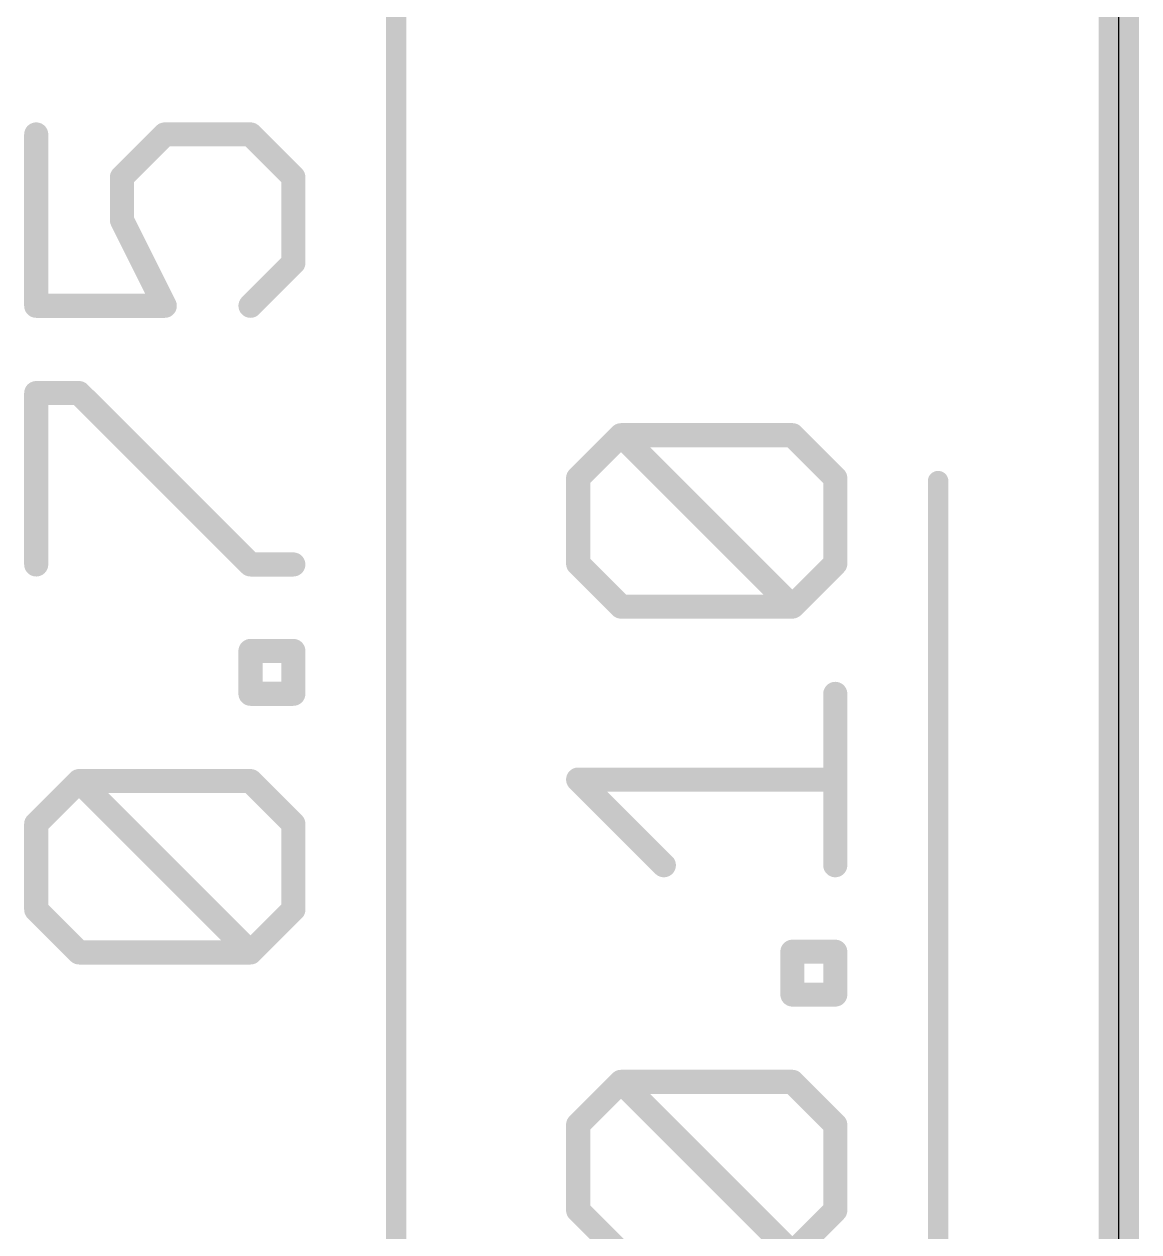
# Model space of a CAD drawing. Extents: x -6.9 to 23.1, y -5.3 to 25.6.
# Drawn here: x -6.93 to 0.13, y 5.35 to 13 of the extents above; entities that cross this region are included whole.
import ezdxf

# ---------------------------------------------------------------- set-up
doc = ezdxf.new("R2010")
doc.units = 0
for name, color, linetype in [('1', 12, 'CONTINUOUS'), ('16', 132, 'CONTINUOUS'), ('20', 53, 'CONTINUOUS'), ('47', 253, 'CONTINUOUS')]:
    doc.layers.add(name, color=color, linetype=linetype)

msp = doc.modelspace()

# ---------------------------------------------------------------- linework, layer by layer
at = {"layer": '1', "const_width": 0.254}
msp.add_lwpolyline([(0, 2.54), (0, 16.51)], dxfattribs=at)
at = {"layer": '16', "const_width": 0.254}
msp.add_lwpolyline([(0, 2.54), (0, 16.51)], dxfattribs=at)
at = {"layer": '20'}
msp.add_line((0, 2.54), (0, 16.51), dxfattribs=at)
at = {"layer": '47'}
for points, const_width in [([(-4.572, 0.065), (-4.572, 18.985)], 0.13), ([(-6.8497, 12.2974), (-6.8497, 11.2127)], 0.1524), ([(-6.3074, 12.0262), (-6.0362, 12.2974)], 0.1524), ([(-6.0362, 12.2974), (-5.4939, 12.2974)], 0.1524), ([(-5.4939, 12.2974), (-5.2227, 12.0262)], 0.1524), ([(-6.3074, 11.755), (-6.3074, 12.0262)], 0.1524), ([(-5.2227, 12.0262), (-5.2227, 11.4839)], 0.1524), ([(-6.0362, 11.2127), (-6.3074, 11.755)], 0.1524), ([(-5.2227, 11.4839), (-5.4939, 11.2127)], 0.1524), ([(-6.8497, 11.2127), (-6.0362, 11.2127)], 0.1524), ([(-6.8497, 9.5755), (-6.8497, 10.6602)], 0.1524), ([(-6.8497, 10.6602), (-6.5785, 10.6602)], 0.1524), ([(-6.5785, 10.6602), (-5.4939, 9.5755)], 0.1524), ([(-3.4207, 10.1226), (-3.1495, 10.3938)], 0.1524), ([(-3.1495, 10.3938), (-2.0649, 10.3938)], 0.1524), ([(-2.0649, 9.3091), (-3.1495, 10.3938)], 0.1524), ([(-2.0649, 10.3938), (-1.7937, 10.1226)], 0.1524), ([(-3.4207, 9.5803), (-3.4207, 10.1226)], 0.1524), ([(-1.7937, 10.1226), (-1.7937, 9.5803)], 0.1524), ([(-1.143, 2.605), (-1.143, 10.1028)], 0.13), ([(-5.4939, 9.5755), (-5.2227, 9.5755)], 0.1524), ([(-3.1495, 9.3091), (-3.4207, 9.5803)], 0.1524), ([(-1.7937, 9.5803), (-2.0649, 9.3091)], 0.1524), ([(-2.0649, 9.3091), (-3.1495, 9.3091)], 0.1524), ([(-5.4939, 8.757), (-5.4939, 9.0281)], 0.1524), ([(-5.4939, 9.0281), (-5.2227, 9.0281)], 0.1524), ([(-5.2227, 9.0281), (-5.2227, 8.757)], 0.1524), ([(-5.2227, 8.757), (-5.4939, 8.757)], 0.1524), ([(-1.7937, 7.6719), (-1.7937, 8.7566)], 0.1524), ([(-6.8497, 7.9333), (-6.5785, 8.2045)], 0.1524), ([(-6.5785, 8.2045), (-5.4939, 8.2045)], 0.1524), ([(-5.4939, 7.1198), (-6.5785, 8.2045)], 0.1524), ([(-5.4939, 8.2045), (-5.2227, 7.9333)], 0.1524), ([(-2.8784, 7.6719), (-3.4207, 8.2143)], 0.1524), ([(-3.4207, 8.2143), (-1.7937, 8.2143)], 0.1524), ([(-6.8497, 7.391), (-6.8497, 7.9333)], 0.1524), ([(-5.2227, 7.9333), (-5.2227, 7.391)], 0.1524), ([(-6.5785, 7.1198), (-6.8497, 7.391)], 0.1524), ([(-5.2227, 7.391), (-5.4939, 7.1198)], 0.1524), ([(-5.4939, 7.1198), (-6.5785, 7.1198)], 0.1524), ([(-2.0649, 6.8534), (-2.0649, 7.1245)], 0.1524), ([(-2.0649, 7.1245), (-1.7937, 7.1245)], 0.1524), ([(-1.7937, 7.1245), (-1.7937, 6.8534)], 0.1524), ([(-1.7937, 6.8534), (-2.0649, 6.8534)], 0.1524), ([(-3.4207, 6.0297), (-3.1495, 6.3009)], 0.1524), ([(-3.1495, 6.3009), (-2.0649, 6.3009)], 0.1524), ([(-2.0649, 5.2162), (-3.1495, 6.3009)], 0.1524), ([(-2.0649, 6.3009), (-1.7937, 6.0297)], 0.1524), ([(-3.4207, 5.4874), (-3.4207, 6.0297)], 0.1524), ([(-1.7937, 6.0297), (-1.7937, 5.4874)], 0.1524), ([(-3.1495, 5.2162), (-3.4207, 5.4874)], 0.1524), ([(-1.7937, 5.4874), (-2.0649, 5.2162)], 0.1524)]:
    msp.add_lwpolyline(points, dxfattribs=dict(at, const_width=const_width))
for points, const_width in [([(-6.8116, 12.2974, 1), (-6.8878, 12.2974)], 0.0762), ([(-6.0362, 12.3355, 1), (-6.0362, 12.2593)], 0.0762), ([(-6.0093, 12.2704, 1), (-6.0631, 12.3243)], 0.0762), ([(-5.4669, 12.3243, 1), (-5.5208, 12.2704)], 0.0762), ([(-5.4939, 12.2593, 1), (-5.4939, 12.3355)], 0.0762), ([(-6.2693, 12.0262, 1), (-6.3455, 12.0262)], 0.0762), ([(-6.3343, 12.0531, 1), (-6.2804, 11.9993)], 0.0762), ([(-5.1846, 12.0262, 1), (-5.2608, 12.0262)], 0.0762), ([(-5.2496, 11.9993, 1), (-5.1958, 12.0531)], 0.0762), ([(-6.3455, 11.755, 1), (-6.2693, 11.755)], 0.0762), ([(-6.2733, 11.7721, 1), (-6.3414, 11.738)], 0.0762), ([(-5.1958, 11.4569, 1), (-5.2496, 11.5108)], 0.0762), ([(-5.2608, 11.4839, 1), (-5.1846, 11.4839)], 0.0762), ([(-6.8497, 11.2508, 1), (-6.8497, 11.1746)], 0.0762), ([(-6.8878, 11.2127, 1), (-6.8116, 11.2127)], 0.0762), ([(-6.0703, 11.1957, 1), (-6.0021, 11.2297)], 0.0762), ([(-6.0362, 11.1746, 1), (-6.0362, 11.2508)], 0.0762), ([(-5.5208, 11.2396, 1), (-5.4669, 11.1858)], 0.0762), ([(-6.8116, 10.6602, 1), (-6.8878, 10.6602)], 0.0762), ([(-6.8497, 10.6983, 1), (-6.8497, 10.6221)], 0.0762), ([(-6.5516, 10.6871, 1), (-6.6055, 10.6333)], 0.0762), ([(-6.5785, 10.6221, 1), (-6.5785, 10.6983)], 0.0762), ([(-3.1226, 10.4207, 1), (-3.1765, 10.3668)], 0.0762), ([(-3.1495, 10.4319, 1), (-3.1495, 10.3557)], 0.0762), ([(-3.1226, 10.3668, 1), (-3.1765, 10.4207)], 0.0762), ([(-2.0379, 10.4207, 1), (-2.0918, 10.3668)], 0.0762), ([(-2.0649, 10.3557, 1), (-2.0649, 10.4319)], 0.0762), ([(-3.3826, 10.1226, 1), (-3.4588, 10.1226)], 0.0762), ([(-3.4476, 10.1495, 1), (-3.3937, 10.0956)], 0.0762), ([(-1.7556, 10.1226, 1), (-1.8318, 10.1226)], 0.0762), ([(-1.8206, 10.0956, 1), (-1.7668, 10.1495)], 0.0762), ([(-1.1105, 10.1028, 1), (-1.1755, 10.1028)], 0.065), ([(-5.4939, 9.6136, 1), (-5.4939, 9.5374)], 0.0762), ([(-5.5208, 9.5486, 1), (-5.4669, 9.6025)], 0.0762), ([(-5.2227, 9.5374, 1), (-5.2227, 9.6136)], 0.0762), ([(-3.3937, 9.6072, 1), (-3.4476, 9.5533)], 0.0762), ([(-1.7668, 9.5533, 1), (-1.8206, 9.6072)], 0.0762), ([(-6.8878, 9.5755, 1), (-6.8116, 9.5755)], 0.0762), ([(-3.4588, 9.5803, 1), (-3.3826, 9.5803)], 0.0762), ([(-1.8318, 9.5803, 1), (-1.7556, 9.5803)], 0.0762), ([(-3.1495, 9.3472, 1), (-3.1495, 9.271)], 0.0762), ([(-3.1765, 9.2821, 1), (-3.1226, 9.336)], 0.0762), ([(-2.0918, 9.336, 1), (-2.0379, 9.2821)], 0.0762), ([(-2.0918, 9.2821, 1), (-2.0379, 9.336)], 0.0762), ([(-2.0649, 9.271, 1), (-2.0649, 9.3472)], 0.0762), ([(-5.4558, 9.0281, 1), (-5.532, 9.0281)], 0.0762), ([(-5.4939, 9.0662, 1), (-5.4939, 8.99)], 0.0762), ([(-5.1846, 9.0281, 1), (-5.2608, 9.0281)], 0.0762), ([(-5.2227, 8.99, 1), (-5.2227, 9.0662)], 0.0762), ([(-5.4939, 8.7951, 1), (-5.4939, 8.7189)], 0.0762), ([(-5.532, 8.757, 1), (-5.4558, 8.757)], 0.0762), ([(-5.2608, 8.757, 1), (-5.1846, 8.757)], 0.0762), ([(-5.2227, 8.7189, 1), (-5.2227, 8.7951)], 0.0762), ([(-1.7556, 8.7566, 1), (-1.8318, 8.7566)], 0.0762), ([(-6.5516, 8.2314, 1), (-6.6055, 8.1775)], 0.0762), ([(-6.5785, 8.2426, 1), (-6.5785, 8.1664)], 0.0762), ([(-6.5516, 8.1775, 1), (-6.6055, 8.2314)], 0.0762), ([(-5.4669, 8.2314, 1), (-5.5208, 8.1775)], 0.0762), ([(-5.4939, 8.1664, 1), (-5.4939, 8.2426)], 0.0762), ([(-3.3937, 8.2412, 1), (-3.4476, 8.1873)], 0.0762), ([(-3.4207, 8.2524, 1), (-3.4207, 8.1762)], 0.0762), ([(-1.7937, 8.1762, 1), (-1.7937, 8.2524)], 0.0762), ([(-6.8116, 7.9333, 1), (-6.8878, 7.9333)], 0.0762), ([(-6.8766, 7.9602, 1), (-6.8227, 7.9064)], 0.0762), ([(-5.1846, 7.9333, 1), (-5.2608, 7.9333)], 0.0762), ([(-5.2496, 7.9064, 1), (-5.1958, 7.9602)], 0.0762), ([(-2.9053, 7.645, 1), (-2.8514, 7.6989)], 0.0762), ([(-1.8318, 7.6719, 1), (-1.7556, 7.6719)], 0.0762), ([(-6.8227, 7.4179, 1), (-6.8766, 7.364)], 0.0762), ([(-6.8878, 7.391, 1), (-6.8116, 7.391)], 0.0762), ([(-5.2608, 7.391, 1), (-5.1846, 7.391)], 0.0762), ([(-5.1958, 7.364, 1), (-5.2496, 7.4179)], 0.0762), ([(-6.5785, 7.1579, 1), (-6.5785, 7.0817)], 0.0762), ([(-5.4939, 7.0817, 1), (-5.4939, 7.1579)], 0.0762), ([(-2.0268, 7.1245, 1), (-2.103, 7.1245)], 0.0762), ([(-2.0649, 7.1626, 1), (-2.0649, 7.0864)], 0.0762), ([(-1.7556, 7.1245, 1), (-1.8318, 7.1245)], 0.0762), ([(-1.7937, 7.0864, 1), (-1.7937, 7.1626)], 0.0762), ([(-6.6055, 7.0929, 1), (-6.5516, 7.1468)], 0.0762), ([(-5.5208, 7.1468, 1), (-5.4669, 7.0929)], 0.0762), ([(-5.5208, 7.0929, 1), (-5.4669, 7.1468)], 0.0762), ([(-2.0649, 6.8915, 1), (-2.0649, 6.8153)], 0.0762), ([(-2.103, 6.8534, 1), (-2.0268, 6.8534)], 0.0762), ([(-1.8318, 6.8534, 1), (-1.7556, 6.8534)], 0.0762), ([(-1.7937, 6.8153, 1), (-1.7937, 6.8915)], 0.0762), ([(-3.1226, 6.3278, 1), (-3.1765, 6.2739)], 0.0762), ([(-3.1495, 6.339, 1), (-3.1495, 6.2628)], 0.0762), ([(-3.1226, 6.2739, 1), (-3.1765, 6.3278)], 0.0762), ([(-2.0379, 6.3278, 1), (-2.0918, 6.2739)], 0.0762), ([(-2.0649, 6.2628, 1), (-2.0649, 6.339)], 0.0762), ([(-3.3826, 6.0297, 1), (-3.4588, 6.0297)], 0.0762), ([(-3.4476, 6.0566, 1), (-3.3937, 6.0028)], 0.0762), ([(-1.7556, 6.0297, 1), (-1.8318, 6.0297)], 0.0762), ([(-1.8206, 6.0028, 1), (-1.7668, 6.0566)], 0.0762), ([(-3.3937, 5.5143, 1), (-3.4476, 5.4604)], 0.0762), ([(-3.4588, 5.4874, 1), (-3.3826, 5.4874)], 0.0762), ([(-1.8318, 5.4874, 1), (-1.7556, 5.4874)], 0.0762), ([(-1.7668, 5.4604, 1), (-1.8206, 5.5143)], 0.0762)]:
    msp.add_lwpolyline(points, format="xyb", dxfattribs=dict(at, const_width=const_width))

doc.saveas('drawing.dxf')
